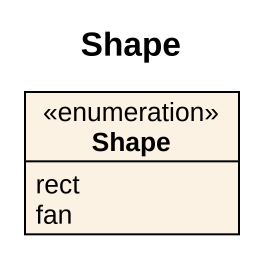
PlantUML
@startuml
title Shape
hide circle
hide empty members
enum Shape {
  rect
  fan
}
@enduml
